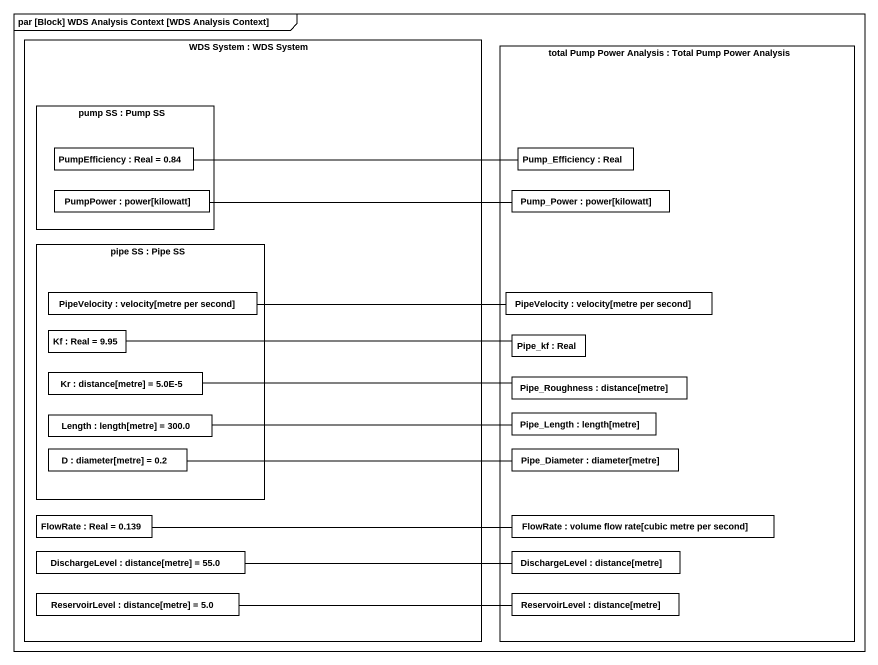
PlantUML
@startuml
mainframe par [Block] WDS Analysis Context [WDS Analysis Context]
rectangle "WDS System : WDS System" as WDS_System {
  rectangle "pump SS : Pump SS" as pump_SS {
    rectangle "PumpEfficiency : Real = 0.84" as PumpEfficiency
    rectangle "PumpPower : power[kilowatt]" as PumpPower
  }
  rectangle "pipe SS : Pipe SS" as pipe_SS {
    rectangle "PipeVelocity : velocity[metre per second]" as PipeVelocity
    rectangle "Kf : Real = 9.95" as Kf
    rectangle "Kr : distance[metre] = 5.0E-5" as Kr
    rectangle "Length : length[metre] = 300.0" as Length
    rectangle "D : diameter[metre] = 0.2" as D
  }
  rectangle "FlowRate : Real = 0.139" as FlowRate
  rectangle "DischargeLevel : distance[metre] = 55.0" as DischargeLevel
  rectangle "ReservoirLevel : distance[metre] = 5.0" as ReservoirLevel
}
rectangle "total Pump Power Analysis : Total Pump Power Analysis" as total_Pump_Power_Analysis {
  rectangle "Pump_Efficiency : Real" as Pump_Efficiency
  rectangle "Pump_Power : power[kilowatt]" as Pump_Power
  rectangle "PipeVelocity : velocity[metre per second]" as PipeVelocity_2
  rectangle "Pipe_kf : Real" as Pipe_kf
  rectangle "Pipe_Roughness : distance[metre]" as Pipe_Roughness
  rectangle "Pipe_Length : length[metre]" as Pipe_Length
  rectangle "Pipe_Diameter : diameter[metre]" as Pipe_Diameter
  rectangle "FlowRate : volume flow rate[cubic metre per second]" as FlowRate_2
  rectangle "DischargeLevel : distance[metre]" as DischargeLevel_2
  rectangle "ReservoirLevel : distance[metre]" as ReservoirLevel_2
}
PumpEfficiency -right- Pump_Efficiency
PumpPower -right- Pump_Power
PipeVelocity -right- PipeVelocity_2
Kf -right- Pipe_kf
Kr -right- Pipe_Roughness
Length -right- Pipe_Length
D -right- Pipe_Diameter
FlowRate -right- FlowRate_2
DischargeLevel -right- DischargeLevel_2
ReservoirLevel -right- ReservoirLevel_2
@enduml
